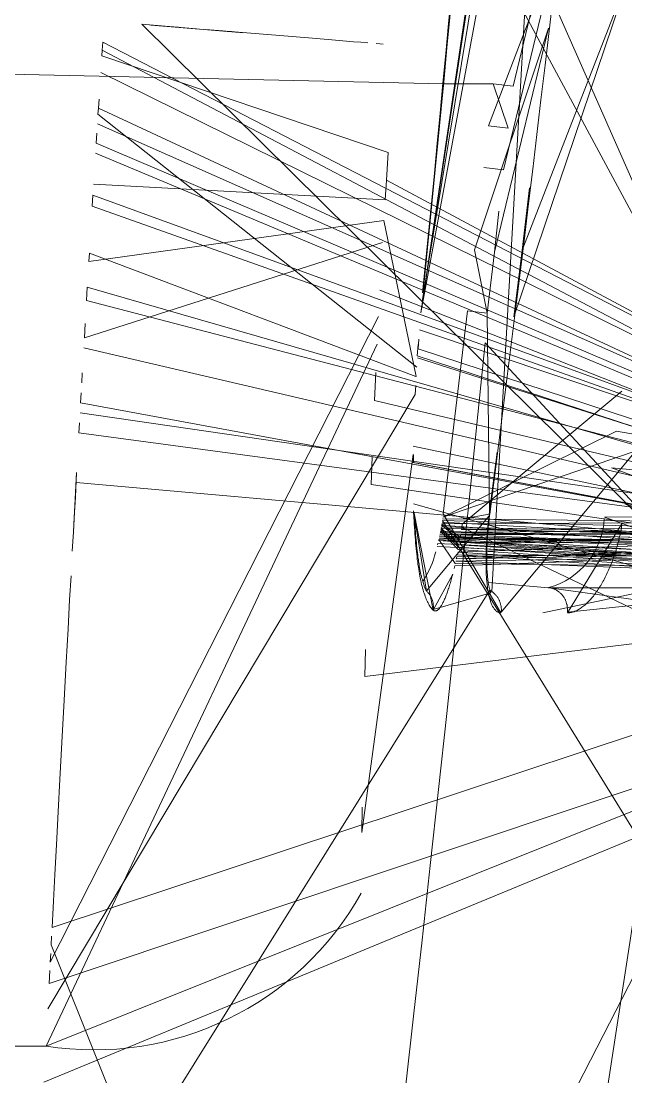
# Model space of a CAD drawing. Header units: millimetres. Extents: x 521 to 148073, y -17811 to 32040.
# Drawn here: x 66182.13 to 66190.56, y 20152.08 to 20166.79 of the extents above; entities that cross this region are included whole.
import ezdxf

# ---------------------------------------------------------------- set-up
doc = ezdxf.new("R2010")
doc.units = ezdxf.units.MM
doc.layers.add('Datové rozvody', color=6, linetype='Continuous')
doc.layers.add('PDF_Geometrie', color=7, linetype='Continuous', true_color=0xbdbdbd)

# ---------------------------------------------------------------- blocks, each defined once
blk = doc.blocks.new('projektor')
at = {"layer": 'PDF_Geometrie', "lineweight": 13}
for points in [[(86382.88, 15262.801), (86382.831, 15262.807), (86381.657, 15256.082), (86382.824, 15253.729), (86381.945, 15256.293), (86382.85, 15263.476), (86382.871, 15263.786), (86382.154, 15256.014), (86384.951, 15263.664), (86382.646, 15256.196), (86386.172, 15263.493)], [(86383.993, 15263.709), (86384.007, 15263.708), (86376.799, 15249.093)], [(86384.02, 15263.706), (86384.039, 15263.705), (86377.889, 15249.022)], [(86378.459, 15248.987), (86378.609, 15248.977), (86383.571, 15262.943), (86384.016, 15263.707)], [(86380.482, 15253.394), (86380.637, 15253.383), (86384.02, 15263.706)], [(86384.016, 15263.707), (86384.024, 15263.707), (86381.276, 15248.821), (86381.139, 15248.828)], [(86384.05, 15263.706), (86384.052, 15263.706), (86381.863, 15253.327)], [(86381.975, 15253.331), (86382.083, 15253.33), (86384.055, 15263.706)], [(86383.173, 15263.743), (86383.024, 15263.764), (86388.922, 15263.098), (86382.952, 15263.462), (86382.848, 15253.726)], [(86383.248, 15263.417), (86383.151, 15263.433), (86396.339, 15261.998), (86383.451, 15263.701), (86382.893, 15253.719)], [(86383.316, 15263.721), (86383.173, 15263.743), (86382.994, 15253.981), (86382.929, 15262.794), (86391.39, 15262.736), (86391.431, 15262.731), (86394.415, 15262.287)], [(86383.579, 15263.36), (86383.517, 15263.372), (86383.864, 15263.632), (86383.231, 15253.943), (86382.993, 15253.703)], [(86388.972, 15248.404), (86389.145, 15248.395), (86384.032, 15263.706)], [(86384.039, 15263.705), (86384.047, 15263.704), (86384.056, 15263.704), (86384.064, 15263.704), (86384.072, 15263.703), (86384.079, 15263.703), (86384.085, 15263.703), (86384.092, 15263.703), (86384.098, 15263.703), (86384.103, 15263.703), (86384.107, 15263.703), (86384.111, 15263.703), (86384.115, 15263.703), (86384.119, 15263.704), (86384.121, 15263.704), (86384.123, 15263.704), (86384.125, 15263.705), (86384.126, 15263.705), (86384.127, 15263.706), (86384.127, 15263.707), (86390.484, 15248.322)], [(86383.677, 15263.341), (86383.638, 15263.349), (86383.148, 15261.549), (86382.998, 15262.501), (86383.299, 15253.93), (86383.948, 15263.617), (86383.13, 15263.147), (86383.034, 15253.694)], [(86383.39, 15253.911), (86383.363, 15253.917), (86383.201, 15263.133), (86383.995, 15263.608), (86383.433, 15262.705), (86383.077, 15253.686), (86383.75, 15263.327)], [(86377.883, 15252.988), (86378.258, 15252.964), (86383.881, 15263.47), (86377.491, 15249.048)], [(86377.621, 15249.039), (86377.754, 15249.031), (86383.909, 15263.467)], [(86383.881, 15263.47), (86383.903, 15263.469), (86379.706, 15248.911)], [(86383.903, 15263.469), (86383.924, 15263.467), (86379.748, 15252.877)], [(86380.414, 15253.403), (86380.541, 15253.394), (86383.85, 15263.471)], [(86383.612, 15262.941), (86383.652, 15262.939), (86383.938, 15263.467), (86389.995, 15248.353), (86380.48, 15252.84)], [(86383.909, 15263.467), (86383.937, 15263.465), (86380.528, 15248.863)], [(86383.831, 15263.473), (86383.857, 15263.471), (86383.881, 15263.469), (86380.667, 15253.385)], [(86382.006, 15252.772), (86382.384, 15252.758), (86383.964, 15263.466)], [(86384.002, 15263.465), (86384.007, 15263.465), (86382.083, 15253.324)], [(86382.973, 15253.706), (86382.954, 15253.71), (86383.167, 15262.756), (86383.171, 15253.953), (86382.981, 15263.174), (86383.453, 15263.383)], [(86384.621, 15252.683), (86384.986, 15252.673), (86383.73, 15262.939), (86383.764, 15262.935), (86383.985, 15263.465)], [(86382.994, 15253.981), (86382.959, 15253.986), (86387.416, 15263.315), (86382.864, 15261.595), (86382.88, 15262.801)], [(86383.201, 15253.658), (86383.181, 15253.663), (86383.632, 15262.661), (86383.207, 15262.455), (86383.397, 15263.09)], [(86383.455, 15263.074), (86383.426, 15263.083), (86383.668, 15262.652), (86383.223, 15253.653)], [(86383.468, 15262.952), (86383.509, 15262.949), (86383.528, 15262.946), (86376.386, 15249.121)], [(86383.509, 15262.949), (86383.547, 15262.947), (86378.459, 15248.987)], [(86380.864, 15252.822), (86381.245, 15252.804), (86383.649, 15262.942)], [(86383.547, 15262.947), (86383.583, 15262.945), (86381.682, 15248.797), (86381.546, 15248.805)], [(86383.571, 15262.943), (86383.612, 15262.941), (86382.355, 15248.76)], [(86383.098, 15253.965), (86383.064, 15253.971), (86383.025, 15262.778), (86397.456, 15261.82), (86400.927, 15252.216)], [(86383.521, 15253.883), (86383.485, 15253.891), (86383.173, 15262.463)], [(86376.386, 15249.121), (86376.496, 15249.114), (86383.237, 15261.931)], [(86377.157, 15249.07), (86377.28, 15249.062), (86383.269, 15261.923)], [(86379.706, 15248.911), (86379.888, 15248.9), (86383.281, 15261.928)], [(86383.095, 15261.942), (86383.142, 15261.938), (86380.286, 15253.414)], [(86383.269, 15261.923), (86383.316, 15261.92), (86381.411, 15248.813)], [(86383.904, 15261.953), (86388.387, 15248.434), (86388.209, 15248.443), (86388.031, 15248.452), (86387.851, 15248.463), (86387.67, 15248.472), (86387.428, 15248.485), (86387.183, 15248.497), (86386.815, 15248.518), (86386.38, 15248.541), (86385.878, 15248.567), (86385.306, 15248.599), (86384.792, 15248.626), (86384.338, 15248.651), (86383.946, 15248.672), (86383.618, 15248.691)], [(86382.804, 15261.331), (86384.124, 15255.086)], [(86380.698, 15257.37), (86384.114, 15254.521), (86384.105, 15254.521), (86384.097, 15254.522), (86384.087, 15254.522), (86384.078, 15254.522), (86384.069, 15254.522), (86384.06, 15254.521), (86384.051, 15254.52), (86384.042, 15254.519), (86384.033, 15254.518), (86384.024, 15254.516), (86384.016, 15254.515), (86384.007, 15254.512), (86383.998, 15254.51), (86383.99, 15254.508), (86383.981, 15254.505), (86383.972, 15254.502), (86383.964, 15254.498), (86383.956, 15254.495), (86383.948, 15254.491), (86383.939, 15254.487), (86383.932, 15254.483), (86383.924, 15254.479), (86383.916, 15254.474), (86383.909, 15254.469), (86383.902, 15254.463), (86383.894, 15254.458), (86383.888, 15254.452), (86383.881, 15254.447), (86383.874, 15254.441), (86383.868, 15254.435), (86383.862, 15254.429), (86383.856, 15254.422), (86383.85, 15254.416), (86383.844, 15254.409), (86383.838, 15254.401), (86383.833, 15254.394), (86375.072, 15254.888), (86380.764, 15257.399), (86375.496, 15254.569)], [(86383.712, 15254.344), (86383.781, 15255.163), (86383.781, 15258.592), (86382.826, 15255.92), (86382.821, 15259.286)], [(86383.781, 15257.373), (86380.462, 15254.301), (86381.433, 15254.204), (86382.42, 15254.103), (86383.431, 15254), (86384.459, 15253.892), (86385.487, 15253.783), (86386.517, 15253.672), (86387.548, 15253.559), (86388.56, 15253.447), (86389.549, 15253.336), (86390.519, 15253.226)], [(86396.435, 15252.525), (86384.113, 15258.845)], [(86383.781, 15258.592), (86384.113, 15255.418), (86384.104, 15255.418), (86384.096, 15255.419), (86384.086, 15255.419), (86384.077, 15255.419), (86384.068, 15255.419), (86384.06, 15255.418), (86384.051, 15255.417), (86384.042, 15255.416), (86384.033, 15255.415), (86384.024, 15255.414), (86384.015, 15255.412), (86384.007, 15255.409), (86383.997, 15255.407), (86383.989, 15255.404), (86383.981, 15255.402), (86383.972, 15255.399), (86383.964, 15255.395), (86383.955, 15255.392), (86383.947, 15255.389), (86383.939, 15255.385), (86383.931, 15255.381), (86383.924, 15255.377), (86383.916, 15255.372), (86383.908, 15255.367), (86383.901, 15255.363), (86383.894, 15255.358), (86383.887, 15255.352), (86383.88, 15255.346), (86383.873, 15255.34), (86383.868, 15255.335), (86383.861, 15255.329), (86383.855, 15255.323), (86383.849, 15255.316), (86383.843, 15255.31), (86383.838, 15255.303), (86383.833, 15255.297), (86383.828, 15255.289), (86383.824, 15255.282), (86383.818, 15255.274), (86383.814, 15255.267), (86383.81, 15255.26), (86383.807, 15255.252), (86383.803, 15255.245), (86383.8, 15255.237), (86383.797, 15255.229), (86383.794, 15255.221), (86383.79, 15255.213), (86383.789, 15255.205), (86383.786, 15255.197), (86383.785, 15255.189), (86383.783, 15255.181), (86383.782, 15255.171), (86384.12, 15257.615)], [(86378.361, 15254.904), (86379.206, 15254.802), (86372.108, 15257.564)], [(86376.387, 15252.62), (86376.395, 15252.713), (86376.387, 15252.62), (86376.379, 15252.519), (86376.368, 15252.374), (86376.351, 15252.175), (86376.329, 15251.91), (86376.297, 15251.52), (86376.214, 15250.511), (86376.22, 15250.571), (86376.224, 15250.63), (86376.229, 15250.689), (86376.234, 15250.748), (86376.239, 15250.806), (86376.243, 15250.863), (86376.248, 15250.921), (86376.253, 15250.978), (86376.257, 15251.034), (86376.153, 15249.774), (86376.159, 15249.836), (86376.164, 15249.899), (86376.169, 15249.961), (86376.173, 15250.023), (86376.179, 15250.085), (86376.184, 15250.147), (86376.19, 15250.208), (86376.195, 15250.269), (86376.199, 15250.33), (86376.204, 15250.391), (86376.143, 15249.648), (86383.781, 15257.373)], [(86383.779, 15257.346), (86382.645, 15253.33)], [(86379.206, 15254.802), (86380.111, 15254.691), (86372.489, 15257.268), (86373.268, 15257.173)], [(86362.709, 15256.559), (86363.64, 15256.474), (86380.056, 15253.43), (86365.922, 15255.527)], [(86369.648, 15255.445), (86368.951, 15255.513), (86366.673, 15256.183), (86369.149, 15255.223), (86379.9, 15253.448)], [(86382.959, 15253.986), (86382.921, 15253.991), (86381.119, 15256.156)], [(86372.98, 15255.523), (86373.897, 15255.422), (86376.981, 15254.68), (86376.951, 15254.41), (86377.551, 15254.616), (86377.521, 15254.346), (86375.046, 15255.291), (86378.115, 15254.553), (86378.085, 15254.283)], [(86367.204, 15255.409), (86366.596, 15255.465), (86380.029, 15253.436)], [(86379.231, 15254.427), (86378.675, 15254.49)], [(86376.951, 15254.41), (86376.951, 15253.743), (86376.101, 15215.546)], [(86381.944, 15254.463), (86382.782, 15254.358), (86382.848, 15254.002)], [(86383.833, 15254.394), (86383.816, 15254.367), (86394.492, 15247.699)], [(86377.28, 15249.062), (86377.363, 15249.056), (86380.792, 15253.377)], [(86381.041, 15253.363), (86381.163, 15253.356), (86389.488, 15248.377)], [(86386.756, 15252.635), (86387.098, 15252.63), (86381.974, 15253.325)], [(86376.496, 15249.114), (86376.57, 15249.109), (86377.883, 15252.988)], [(86378.258, 15252.964), (86378.524, 15252.947), (86378.312, 15248.996)], [(86380.201, 15248.882), (86380.395, 15248.871), (86379.1, 15252.913)], [(86388.739, 15248.416), (86388.856, 15248.41), (86380.106, 15252.858)], [(86388.505, 15248.428), (86388.622, 15248.422), (86398.64, 15252.433)], [(86380.867, 15248.843), (86381.004, 15248.836)], [(86389.995, 15241.546), (86389.995, 15248.353)]]:
    blk.add_lwpolyline(points, dxfattribs=at)
for points in [[(86383.318, 15263.405), (86383.248, 15263.417), (86383.578, 15263.681), (86382.865, 15263.194), (86382.914, 15253.716), (86383.098, 15253.965)], [(86383.387, 15263.394), (86383.318, 15263.405), (86382.904, 15263.187), (86383.677, 15263.664), (86382.933, 15253.713), (86383.134, 15253.96), (86383.12, 15262.763)], [(86382.998, 15262.501), (86382.961, 15262.507), (86383.579, 15263.36), (86383.908, 15263.625), (86383.264, 15253.937), (86383.013, 15253.698), (86383.303, 15262.731)], [(86383.102, 15261.557), (86383.055, 15261.565), (86383.817, 15263.641), (86383.2, 15253.948), (86382.973, 15253.706), (86383.214, 15262.748)], [(86383.451, 15263.701), (86383.316, 15263.721), (86383.03, 15253.976), (86382.977, 15262.787)], [(86383.201, 15263.133), (86383.166, 15263.141), (86383.973, 15263.612), (86383.336, 15253.922), (86383.391, 15262.714), (86383.055, 15253.69), (86383.034, 15262.494)], [(86385.465, 15263.599), (86390.814, 15262.828), (86384.268, 15256.904), (86385.397, 15256.74), (86386.523, 15256.574), (86387.647, 15256.406), (86388.767, 15256.237), (86389.884, 15256.065), (86390.999, 15255.891), (86392.11, 15255.715), (86393.219, 15255.538), (86394.325, 15255.358), (86395.427, 15255.178), (86396.526, 15254.994), (86395.411, 15262.138)], [(86383.151, 15263.433), (86383.052, 15263.447), (86395.694, 15262.095), (86396.299, 15262.004), (86382.871, 15253.723)], [(86383.816, 15263.313), (86383.784, 15263.32), (86383.42, 15253.905), (86383.269, 15263.118), (86383.109, 15253.679)], [(86383.555, 15262.68), (86383.516, 15262.688), (86383.816, 15263.313), (86383.126, 15253.675), (86383.452, 15253.898)], [(86383.173, 15262.463), (86383.139, 15262.471), (86383.555, 15262.68), (86383.143, 15253.672), (86383.848, 15263.305)], [(86383.105, 15262.478), (86383.07, 15262.487), (86383.39, 15253.911), (86383.236, 15263.126), (86383.093, 15253.683), (86383.475, 15262.697)], [(86384.123, 15255.417), (86384.123, 15255.428), (86384.122, 15255.438), (86384.12, 15255.449), (86384.119, 15255.461), (86384.116, 15255.473), (86384.112, 15255.484), (86384.109, 15255.496), (86384.106, 15255.507), (86384.101, 15255.518), (86384.096, 15255.531), (86384.091, 15255.543), (86384.084, 15255.554), (86384.078, 15255.566), (86384.071, 15255.578), (86384.063, 15255.591), (86384.055, 15255.602), (86384.046, 15255.614), (86384.037, 15255.626), (86384.028, 15255.638), (86384.018, 15255.651), (86384.008, 15255.662), (86383.997, 15255.674), (86383.985, 15255.686), (86383.974, 15255.698), (86383.961, 15255.71), (86383.949, 15255.722), (86383.935, 15255.733), (86383.922, 15255.745), (86383.908, 15255.756), (86383.894, 15255.769), (86383.879, 15255.78), (86383.864, 15255.791), (86383.849, 15255.802), (86383.833, 15255.813), (86383.817, 15255.825), (86383.801, 15255.836), (86383.784, 15255.847), (86383.767, 15255.857), (86383.75, 15255.868), (86383.732, 15255.878), (86383.714, 15255.889), (86383.695, 15255.899), (86383.677, 15255.909), (86383.659, 15255.919), (86383.639, 15255.929), (86383.62, 15255.938), (86383.601, 15255.949), (86383.581, 15255.958), (86383.562, 15255.967), (86383.542, 15255.976), (86383.521, 15255.984), (86383.501, 15255.993), (86383.481, 15256.002), (86383.459, 15256.011), (86383.438, 15256.018), (86383.418, 15256.026), (86383.396, 15256.034), (86383.375, 15256.042), (86383.354, 15256.049), (86383.332, 15256.056), (86383.31, 15256.064), (86383.288, 15256.071), (86383.267, 15256.077), (86383.245, 15256.084), (86383.222, 15256.09), (86383.2, 15256.096), (86383.178, 15256.102), (86383.155, 15256.108), (86383.133, 15256.113), (86383.11, 15256.12), (86383.088, 15256.125), (86383.065, 15256.13), (86383.042, 15256.135), (86383.02, 15256.139), (86382.996, 15256.144), (86382.974, 15256.148), (86382.951, 15256.152), (86382.929, 15256.156), (86382.905, 15256.159)], [(86380.059, 15254.331), (86379.231, 15254.427), (86376.195, 15255.16), (86379.2, 15254.156)], [(86382.781, 15253.735), (86380.028, 15254.062), (86380.059, 15254.331), (86382.813, 15254.362), (86382.837, 15254.359), (86382.862, 15254.356), (86382.886, 15254.354), (86382.91, 15254.351), (86382.934, 15254.348), (86382.959, 15254.345), (86382.982, 15254.343), (86383.006, 15254.341), (86383.03, 15254.339), (86383.054, 15254.337), (86383.077, 15254.336), (86383.101, 15254.334), (86383.124, 15254.332), (86383.147, 15254.331), (86383.169, 15254.33), (86383.192, 15254.329), (86383.215, 15254.328), (86383.237, 15254.327), (86383.259, 15254.326), (86383.281, 15254.325), (86383.302, 15254.325), (86383.324, 15254.325), (86383.344, 15254.324), (86383.364, 15254.324), (86383.385, 15254.324), (86383.404, 15254.324), (86383.424, 15254.324), (86383.444, 15254.324), (86383.462, 15254.325), (86383.481, 15254.325), (86383.499, 15254.326), (86383.516, 15254.327), (86383.534, 15254.327), (86383.551, 15254.328), (86383.568, 15254.329), (86383.584, 15254.33), (86383.599, 15254.332), (86383.614, 15254.333), (86383.629, 15254.334), (86383.643, 15254.336), (86383.658, 15254.337), (86383.671, 15254.339), (86383.684, 15254.34), (86383.695, 15254.342), (86383.708, 15254.344), (86383.719, 15254.345), (86383.729, 15254.347), (86383.74, 15254.35), (86383.75, 15254.352), (86383.759, 15254.353), (86383.768, 15254.355), (86383.777, 15254.357), (86383.784, 15254.359), (86383.791, 15254.361), (86383.798, 15254.362), (86383.805, 15254.364), (86383.811, 15254.366), (86383.816, 15254.367), (86383.821, 15254.369), (86383.827, 15254.37), (86383.831, 15254.372), (86383.834, 15254.373), (86383.838, 15254.374), (86383.841, 15254.376), (86383.843, 15254.377), (86383.845, 15254.378), (86383.847, 15254.379), (86383.848, 15254.379), (86383.85, 15254.38), (86383.851, 15254.38), (86384.076, 15253.6), (86384.067, 15253.601), (86384.057, 15253.601), (86384.048, 15253.602), (86384.04, 15253.602), (86384.031, 15253.601), (86384.021, 15253.601), (86384.013, 15253.6), (86384.004, 15253.599), (86383.995, 15253.598), (86383.986, 15253.596), (86383.977, 15253.595), (86383.969, 15253.593), (86383.96, 15253.59), (86383.951, 15253.588), (86383.943, 15253.585), (86383.934, 15253.581), (86383.926, 15253.578), (86383.919, 15253.574), (86383.91, 15253.57), (86383.903, 15253.566), (86383.894, 15253.562), (86383.887, 15253.558), (86383.879, 15253.553), (86383.872, 15253.548), (86383.865, 15253.543), (86383.858, 15253.538), (86383.851, 15253.532), (86383.844, 15253.526), (86383.838, 15253.519), (86383.832, 15253.513), (86383.825, 15253.507), (86382.808, 15254.355), (86382.835, 15254.352), (86382.861, 15254.348), (86382.887, 15254.345), (86382.913, 15254.342), (86382.939, 15254.339), (86382.964, 15254.337), (86382.99, 15254.335), (86383.016, 15254.332), (86383.042, 15254.33), (86383.068, 15254.328), (86383.093, 15254.326), (86383.119, 15254.325), (86383.144, 15254.323), (86383.169, 15254.321), (86383.194, 15254.32), (86383.22, 15254.319), (86383.244, 15254.318), (86383.268, 15254.317), (86383.293, 15254.316), (86383.316, 15254.315), (86383.341, 15254.315), (86383.364, 15254.314), (86383.388, 15254.314), (86383.411, 15254.314), (86383.433, 15254.314), (86383.456, 15254.314), (86383.479, 15254.314), (86383.502, 15254.314), (86383.523, 15254.315), (86383.544, 15254.315), (86383.566, 15254.316), (86383.586, 15254.317), (86383.607, 15254.318), (86383.628, 15254.319), (86383.648, 15254.321), (86383.667, 15254.322), (86383.686, 15254.324), (86383.706, 15254.326), (86383.724, 15254.328), (86383.742, 15254.33), (86383.76, 15254.332), (86383.778, 15254.334), (86383.795, 15254.336), (86383.812, 15254.339), (86383.828, 15254.342), (86383.844, 15254.345), (86383.86, 15254.347), (86383.875, 15254.352), (86383.89, 15254.355), (86383.904, 15254.358), (86383.919, 15254.362), (86383.932, 15254.365), (86383.945, 15254.369), (86383.958, 15254.373), (86383.969, 15254.377), (86383.981, 15254.381), (86383.993, 15254.386), (86384.004, 15254.39), (86384.014, 15254.395), (86384.024, 15254.399), (86384.034, 15254.404), (86384.043, 15254.41), (86384.051, 15254.415), (86384.06, 15254.42), (86384.068, 15254.426), (86384.074, 15254.431), (86384.081, 15254.437), (86384.087, 15254.442), (86384.094, 15254.448), (86384.098, 15254.454), (86384.103, 15254.46), (86384.107, 15254.466), (86384.111, 15254.473), (86384.114, 15254.48), (86384.117, 15254.486), (86384.12, 15254.493), (86384.121, 15254.499), (86384.123, 15254.506), (86384.124, 15254.513)], [(86384.084, 15253.599), (86384.087, 15253.603), (86384.091, 15253.607), (86384.093, 15253.611), (86384.094, 15253.615), (86384.096, 15253.62), (86384.096, 15253.624), (86384.096, 15253.629), (86384.096, 15253.633), (86384.095, 15253.638), (86384.094, 15253.643), (86384.091, 15253.648), (86384.089, 15253.653), (86384.085, 15253.658), (86384.081, 15253.663), (86384.077, 15253.668), (86384.072, 15253.673), (86384.067, 15253.678), (86384.061, 15253.683), (86384.054, 15253.688), (86384.047, 15253.693), (86384.04, 15253.698), (86384.032, 15253.704), (86384.023, 15253.71), (86384.014, 15253.715), (86384.004, 15253.72), (86383.994, 15253.726), (86383.983, 15253.731), (86383.972, 15253.737), (86383.96, 15253.742), (86383.949, 15253.747), (86383.936, 15253.753), (86383.923, 15253.76), (86383.909, 15253.765), (86383.895, 15253.77), (86383.881, 15253.776), (86383.866, 15253.781), (86383.851, 15253.787), (86383.835, 15253.792), (86383.819, 15253.798), (86383.803, 15253.803), (86383.786, 15253.809), (86383.769, 15253.814), (86383.751, 15253.821), (86383.732, 15253.826), (86383.714, 15253.832), (86383.694, 15253.837), (86383.675, 15253.842), (86383.656, 15253.848), (86383.636, 15253.853), (86383.617, 15253.858), (86383.597, 15253.863)], [(86382.74, 15253.333), (86382.832, 15253.337), (86382.877, 15253.339), (86382.921, 15253.342), (86382.964, 15253.344), (86383.008, 15253.348), (86383.05, 15253.351), (86383.092, 15253.354), (86383.133, 15253.357), (86383.173, 15253.36), (86383.212, 15253.363), (86383.25, 15253.367), (86383.289, 15253.371), (86383.326, 15253.375), (86383.363, 15253.379), (86383.398, 15253.383), (86383.433, 15253.388), (86383.467, 15253.392), (86383.501, 15253.397), (86383.532, 15253.402), (86383.564, 15253.408), (86383.595, 15253.413), (86383.625, 15253.419), (86383.654, 15253.424), (86383.683, 15253.43), (86383.711, 15253.436), (86383.737, 15253.442), (86383.762, 15253.448), (86383.787, 15253.455), (86383.812, 15253.461), (86383.835, 15253.469), (86383.857, 15253.476), (86383.878, 15253.483), (86383.899, 15253.49), (86383.919, 15253.497), (86383.937, 15253.505), (86383.955, 15253.512), (86383.972, 15253.52), (86383.988, 15253.529), (86384.004, 15253.537), (86384.018, 15253.545), (86384.032, 15253.554), (86384.044, 15253.562), (86384.055, 15253.571), (86384.066, 15253.58), (86384.076, 15253.59), (86384.084, 15253.599), (86382.771, 15253.342), (86382.814, 15253.344), (86382.858, 15253.346), (86382.899, 15253.349), (86382.941, 15253.352), (86382.981, 15253.355), (86383.021, 15253.357), (86383.06, 15253.36), (86383.098, 15253.363), (86383.135, 15253.367), (86383.172, 15253.37), (86383.207, 15253.373), (86383.241, 15253.377), (86383.275, 15253.381), (86383.307, 15253.384), (86383.339, 15253.388), (86383.37, 15253.392), (86383.4, 15253.397), (86383.429, 15253.401), (86383.456, 15253.406), (86383.483, 15253.41), (86383.509, 15253.415), (86383.534, 15253.419), (86383.557, 15253.424), (86383.58, 15253.428), (86383.602, 15253.433), (86383.623, 15253.438), (86383.642, 15253.442), (86383.661, 15253.447), (86383.678, 15253.452), (86383.694, 15253.456), (86383.711, 15253.461), (86383.725, 15253.466), (86383.738, 15253.47), (86383.75, 15253.474), (86383.761, 15253.478), (86383.772, 15253.482), (86383.781, 15253.486), (86383.789, 15253.489), (86383.797, 15253.493), (86383.803, 15253.496), (86383.809, 15253.499), (86383.814, 15253.501), (86383.818, 15253.503), (86383.821, 15253.505), (86383.824, 15253.507), (86383.827, 15253.508)], [(86379.245, 15248.939), (86379.358, 15248.932), (86378.804, 15252.93), (86380.917, 15253.369), (86380.92, 15253.365)], [(86376.408, 15252.873), (86376.412, 15252.919), (86376.408, 15252.873), (86376.404, 15252.824)], [(86383.022, 15248.723), (86383.287, 15248.708), (86383.022, 15248.723), (86382.823, 15248.733), (86382.556, 15248.749), (86382.22, 15248.767)]]:
    blk.add_lwpolyline(points, close=True, dxfattribs=at)
for centre, radius, start, end in [((86146.309, 13655.533), 1625.509, 78.9474, 81.587229), ((86313.353, 14715.05), 543.766, 82.66364, 89.02761), ((86326.083, 14720.861), 535.3, 84.24382, 89.93287), ((86325.846, 14713.308), 542.833, 84.29727, 89.80776), ((86382.788, 15254.888), 1.03, 15.49, 86.9332), ((86383.018, 15252.444), 1.22, 56.1364, 76.8558), ((86385.901, 15249.004), 4.145, 350.9598, 60.7971)]:
    blk.add_arc(centre, radius, start, end, dxfattribs=at)

msp = doc.modelspace()

# ---------------------------------------------------------------- block references
at = {"layer": 'Datové rozvody', "xscale": 1.027900945623324, "yscale": 1.027900945623324, "zscale": 1.027900945623324, "rotation": 270.0000000000001}
msp.add_blockref('projektor', (50508.686, 108952.866), dxfattribs=at)

doc.saveas('drawing.dxf')
